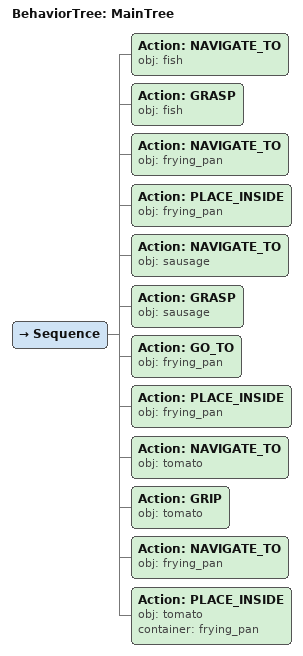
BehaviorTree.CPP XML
<root main_tree_to_execute="MainTree">
  <BehaviorTree ID="MainTree">
    <Sequence>
      <!-- Navigate to fish -->
      <Action ID="NAVIGATE_TO" obj="fish" />
      <!-- Grasp fish -->
      <Action ID="GRASP" obj="fish" />
      <!-- Navigate to frying_pan -->
      <Action ID="NAVIGATE_TO" obj="frying_pan" />
      <!-- Place inside frying_pan -->
      <Action ID="PLACE_INSIDE" obj="frying_pan" />
      <!-- Navigate to sausage -->
      <Action ID="NAVIGATE_TO" obj="sausage" />
      <!-- Grasp sausage -->
      <Action ID="GRASP" obj="sausage" />
      <!-- Go to frying_pan -->
      <Action ID="GO_TO" obj="frying_pan" />
      <!-- Place inside frying_pan -->
      <Action ID="PLACE_INSIDE" obj="frying_pan" />
      <!-- Navigate to tomato -->
      <Action ID="NAVIGATE_TO" obj="tomato" />
      <!-- Grip tomato -->
      <Action ID="GRIP" obj="tomato" />
      <!-- Navigate to frying_pan -->
      <Action ID="NAVIGATE_TO" obj="frying_pan" />
      <!-- Place tomato inside frying_pan -->
      <Action ID="PLACE_INSIDE" obj="tomato" container="frying_pan" />
    </Sequence>
  </BehaviorTree>
</root>
